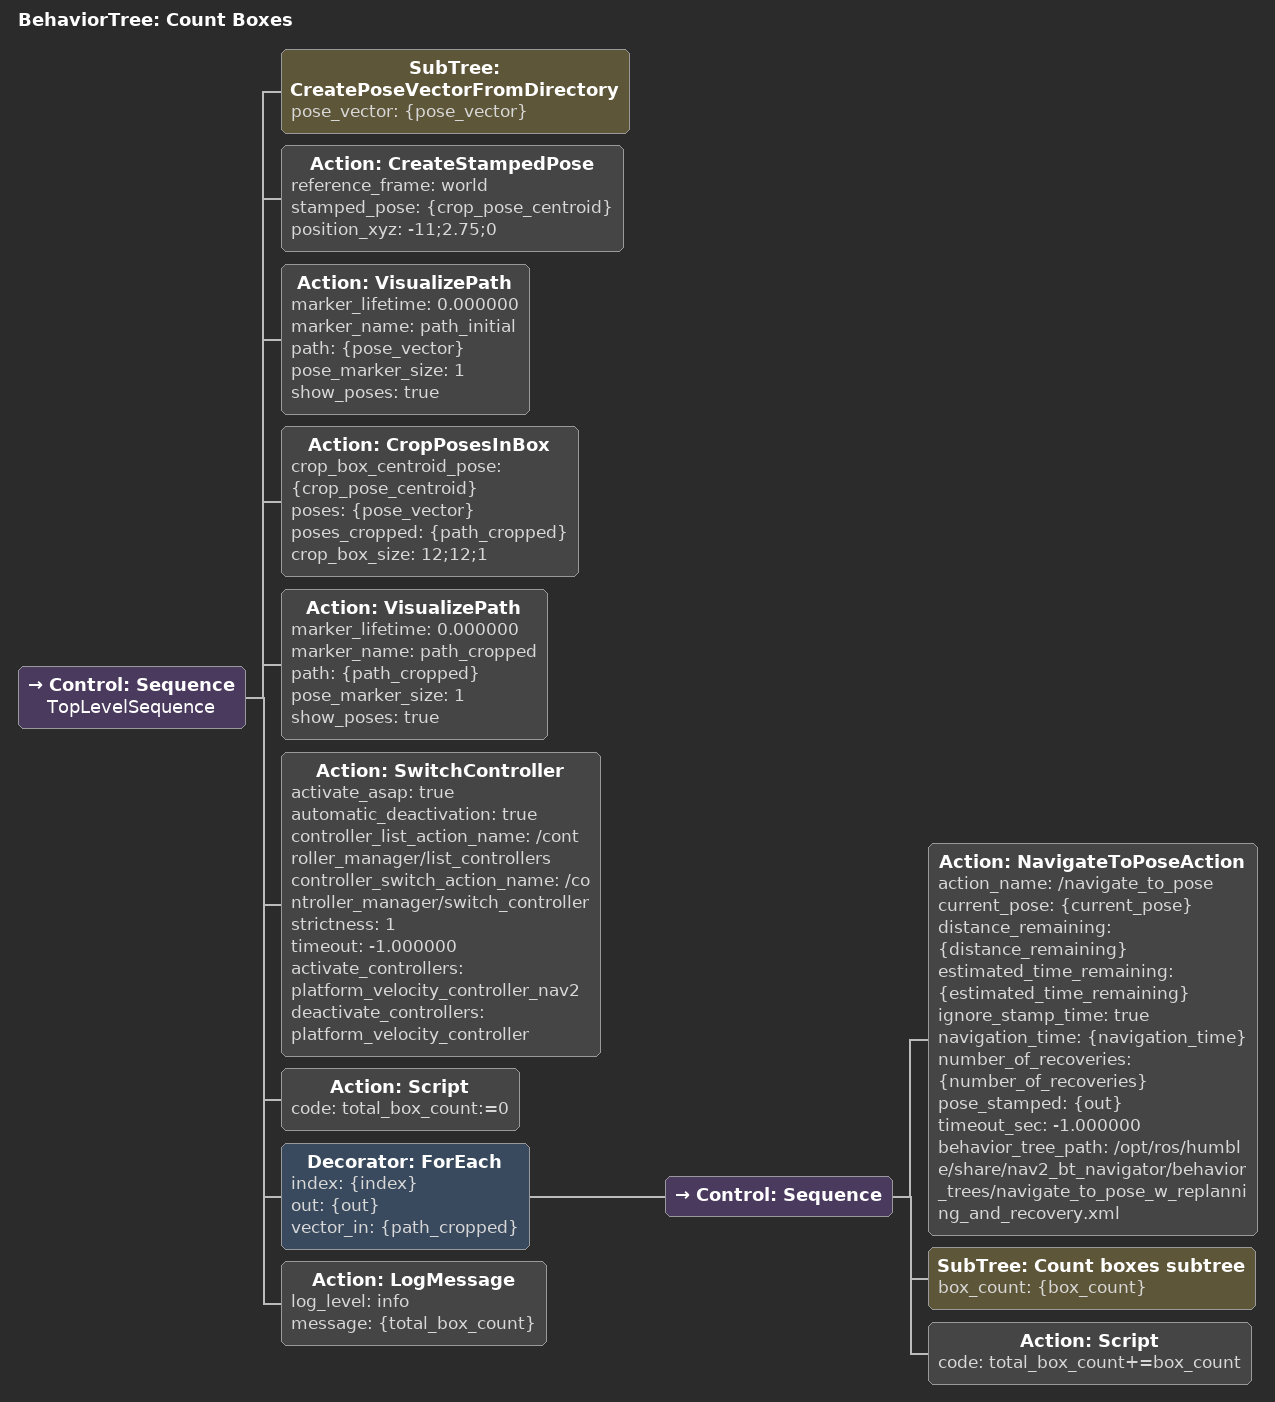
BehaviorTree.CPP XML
<?xml version='1.0' encoding='UTF-8'?>
<root BTCPP_format="4" main_tree_to_execute="Count Boxes">
  <BehaviorTree ID="Count Boxes" _description="Count the number of boxes in a given area.">
    <Control ID="Sequence" name="TopLevelSequence">
      <SubTree ID="CreatePoseVectorFromDirectory" pose_vector="{pose_vector}"/>
      <Action ID="CreateStampedPose" reference_frame="world" stamped_pose="{crop_pose_centroid}" position_xyz="-11;2.75;0"/>
      <Action ID="VisualizePath" marker_lifetime="0.000000" marker_name="path_initial" path="{pose_vector}" pose_marker_size="1" show_poses="true"/>
      <Action ID="CropPosesInBox" crop_box_centroid_pose="{crop_pose_centroid}" poses="{pose_vector}" poses_cropped="{path_cropped}" crop_box_size="12;12;1"/>
      <Action ID="VisualizePath" marker_lifetime="0.000000" marker_name="path_cropped" path="{path_cropped}" pose_marker_size="1" show_poses="true"/>
      <Action ID="SwitchController" activate_asap="true" automatic_deactivation="true" controller_list_action_name="/controller_manager/list_controllers" controller_switch_action_name="/controller_manager/switch_controller" strictness="1" timeout="-1.000000" activate_controllers="platform_velocity_controller_nav2" deactivate_controllers="platform_velocity_controller"/>
      <Action ID="Script" code="total_box_count:=0"/>
      <Decorator ID="ForEach" index="{index}" out="{out}" vector_in="{path_cropped}">
        <Control ID="Sequence">
          <Action ID="NavigateToPoseAction" action_name="/navigate_to_pose" current_pose="{current_pose}" distance_remaining="{distance_remaining}" estimated_time_remaining="{estimated_time_remaining}" ignore_stamp_time="true" navigation_time="{navigation_time}" number_of_recoveries="{number_of_recoveries}" pose_stamped="{out}" timeout_sec="-1.000000" behavior_tree_path="/opt/ros/humble/share/nav2_bt_navigator/behavior_trees/navigate_to_pose_w_replanning_and_recovery.xml"/>
          <SubTree ID="Count boxes subtree" box_count="{box_count}"/>
          <Action ID="Script" code="total_box_count+=box_count"/>
        </Control>
      </Decorator>
      <Action ID="LogMessage" log_level="info" message="{total_box_count}"/>
    </Control>
  </BehaviorTree>
</root>
